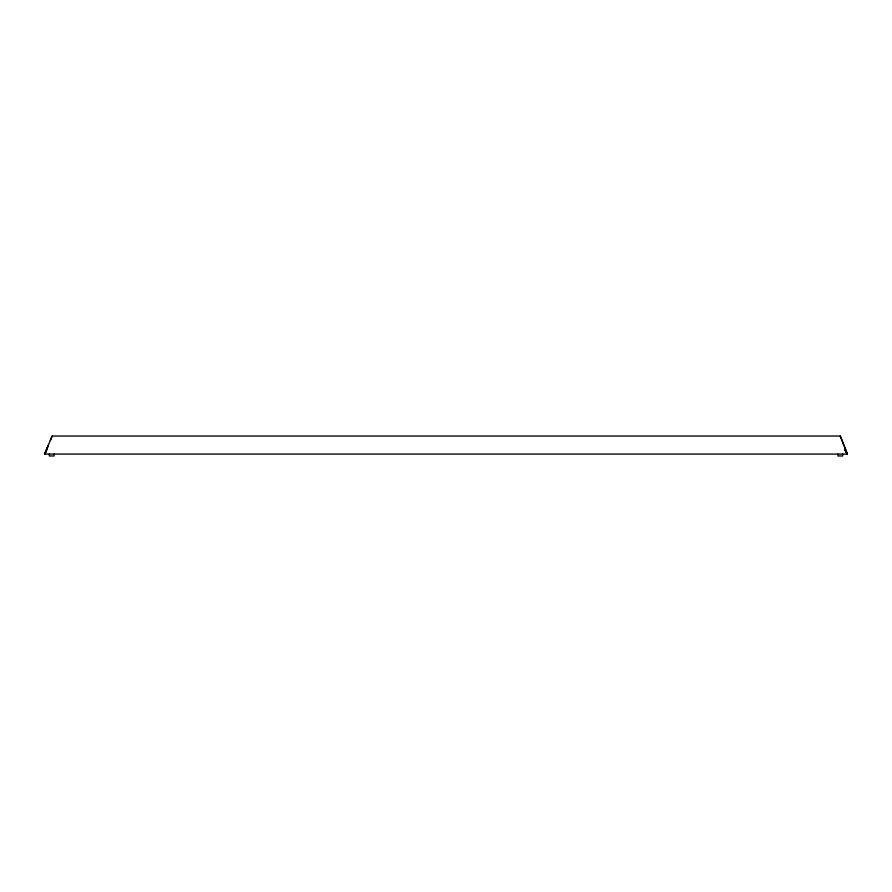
<?xml version="1.0" encoding="UTF-8"?>
<svg xmlns="http://www.w3.org/2000/svg" width="892" height="892" viewBox="0 0 892 892"><rect width="100%" height="100%" fill="white"/><g stroke="black" fill="none" stroke-linecap="round" stroke-linejoin="round"><path stroke-width="1.34" d="M46.852 449.557L48.391 445.052L44.6 454.073L847.4 454.073L840.275 436.021L52.137 436.021L44.6 454.073L47.053 449.557M50.298 440.537L52.204 436.021M44.6 454.073L46.105 451.82M844.512 449.557L847.4 454.073L840.275 436.021M844.702 449.557L847.4 454.073L845.07 449.557M844.836 449.557L847.4 454.073M842.65 454.073L842.65 455.979L837.9 455.979L837.9 454.073M54.1 454.073L54.1 455.979L49.35 455.979L49.35 454.073"/></g></svg>
